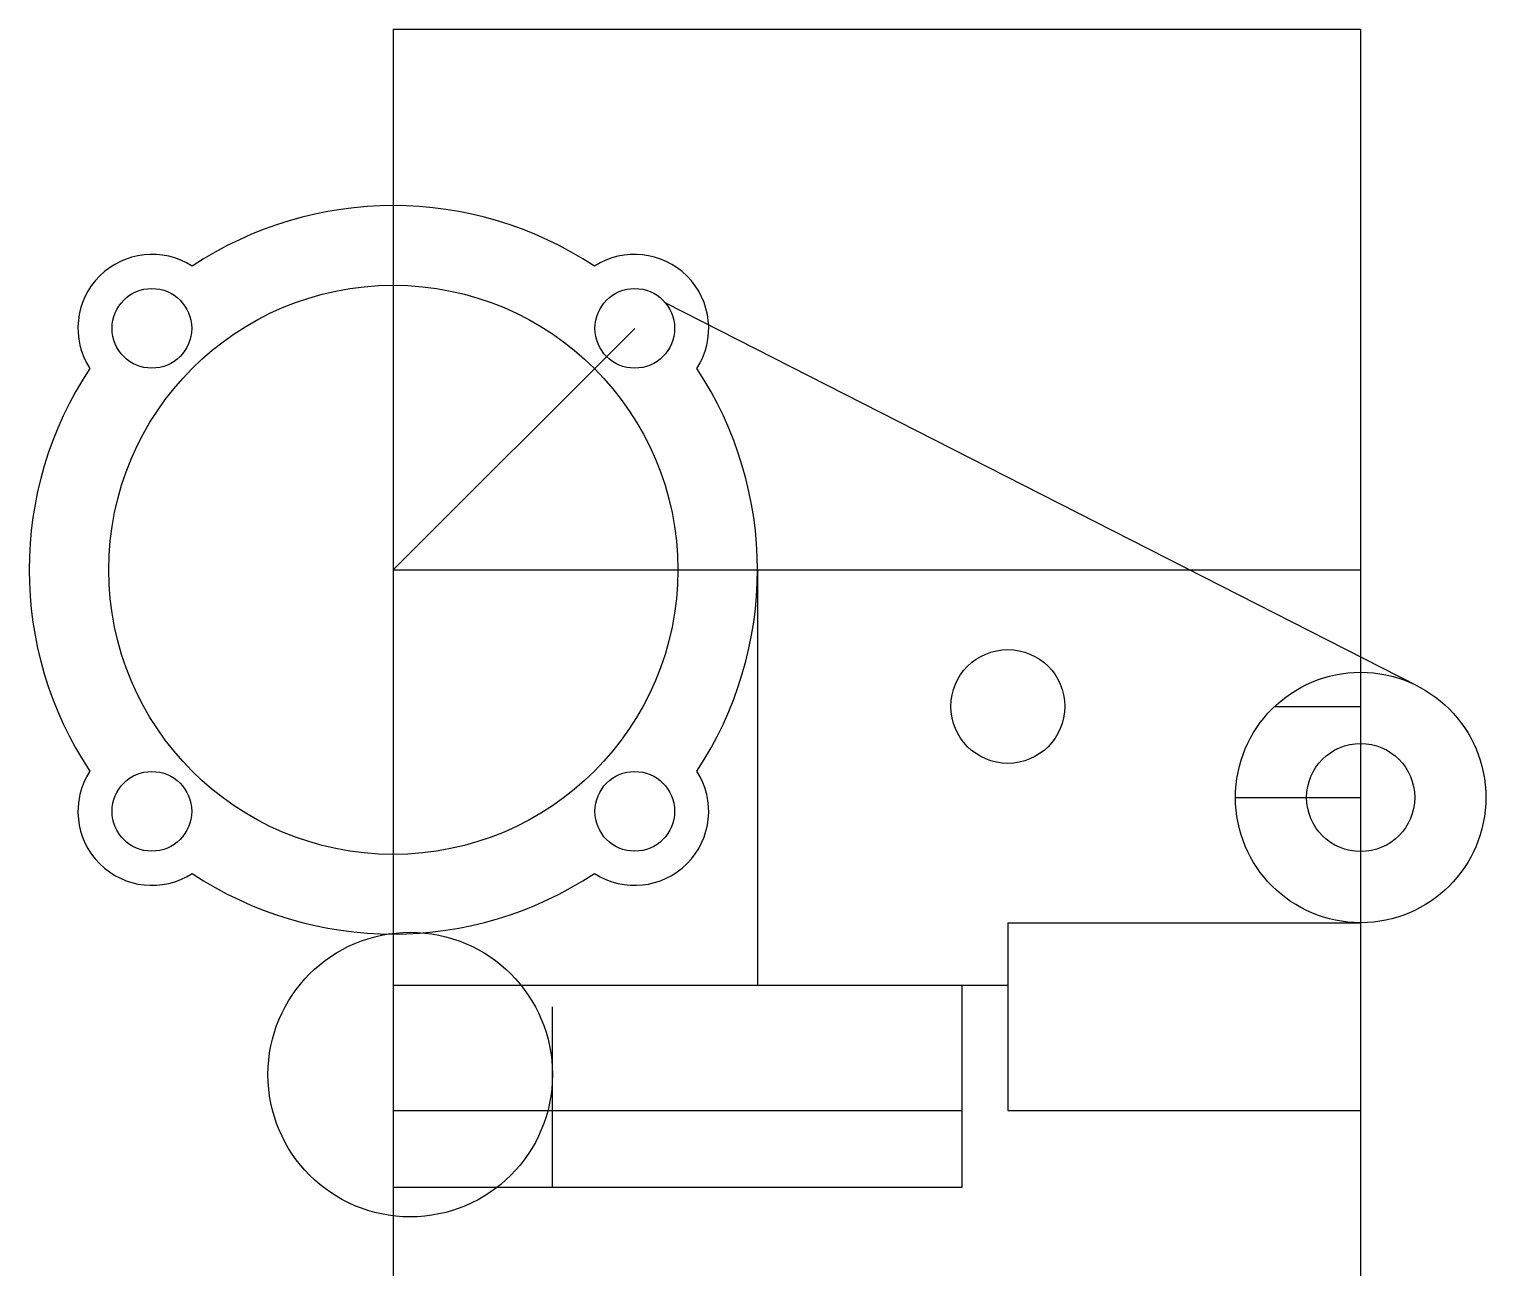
# Model space of a CAD drawing. Header units: inches. Extents: x -360 to -104, y 24 to 243.
import ezdxf

# ---------------------------------------------------------------- set-up
doc = ezdxf.new("R2010")
doc.units = ezdxf.units.IN
doc.header["$MEASUREMENT"] = 0

# ---------------------------------------------------------------- blocks, each defined once
blk = doc.blocks.new('*U2')
blk.add_circle((0, 0), 7)
blk = doc.blocks.new('*U3')
at = {"color": 0, "linetype": 'ByBlock', "lineweight": -2, "transparency": 16777216}
for p, rotation in [((-119, 175.26), 90.00000000000001), ((-119, 90.4), 180), ((-34.14, 90.4), 270)]:
    blk.add_blockref('*U2', p, dxfattribs=dict(at, rotation=rotation))
blk.add_blockref('*U2', (-34.14, 175.26), dxfattribs=at)
blk = doc.blocks.new('*U4')
blk.add_arc((-2.97, -2.97), 13, 327.0998, 122.9002)
blk = doc.blocks.new('*U5')
at = {"color": 0, "linetype": 'ByBlock', "lineweight": -2, "transparency": 16777216}
for p, rotation in [((-121.96, 178.23), 90.00000000000004), ((-121.96, 87.43), 180), ((-31.17, 87.43), 270)]:
    blk.add_blockref('*U4', p, dxfattribs=dict(at, rotation=rotation))
blk.add_blockref('*U4', (-31.17, 178.23), dxfattribs=at)

msp = doc.modelspace()

# ---------------------------------------------------------------- linework, layer by layer
for p, q in [((-296.19, 242.9), (-126.19, 242.9)), ((-296.19, 242.9), (-296.19, 23.85)), ((-126.19, 242.9), (-126.19, 23.85)), ((-248.37, 194.79), (-116.2, 127.51)), ((-296.19, 147.9), (-253.76, 190.33)), ((-296.19, 147.9), (-126.19, 147.9)), ((-232.19, 147.9), (-232.19, 74.9)), ((-141.28, 123.9), (-126.19, 123.9)), ((-148.19, 107.9), (-126.19, 107.9)), ((-188.19, 85.9), (-188.19, 52.9)), ((-188.19, 85.9), (-126.19, 85.9)), ((-296.19, 74.9), (-188.19, 74.9)), ((-196.19, 52.9), (-196.19, 74.9)), ((-268.19, 39.43), (-268.19, 71.11)), ((-196.19, 39.43), (-196.19, 61.43)), ((-296.19, 52.9), (-196.19, 52.9)), ((-296.19, 52.9), (-282.9, 52.9)), ((-296.19, 52.9), (-296.19, 39.43)), ((-282.9, 52.9), (-254.9, 52.9)), ((-188.19, 52.9), (-126.19, 52.9)), ((-296.19, 39.43), (-268.19, 39.43)), ((-268.19, 39.43), (-196.19, 39.43))]:
    msp.add_line(p, q)
for centre, radius in [((-296.19, 147.9), 50), ((-188.19, 123.9), 10), ((-126.19, 107.9), 22), ((-126.19, 107.9), 9.5), ((-293.21, 59.22), 25)]:
    msp.add_circle(centre, radius)
for start, end in [(56.4558, 123.5442), (146.4558, 213.5442), (326.4558, 33.5442), (236.4558, 303.5442)]:
    msp.add_arc((-296.19, 147.9), 64, start, end)

# ---------------------------------------------------------------- block references
for name in ['*U5', '*U3']:
    msp.add_blockref(name, (-219.62, 15.07))

doc.saveas('drawing.dxf')
